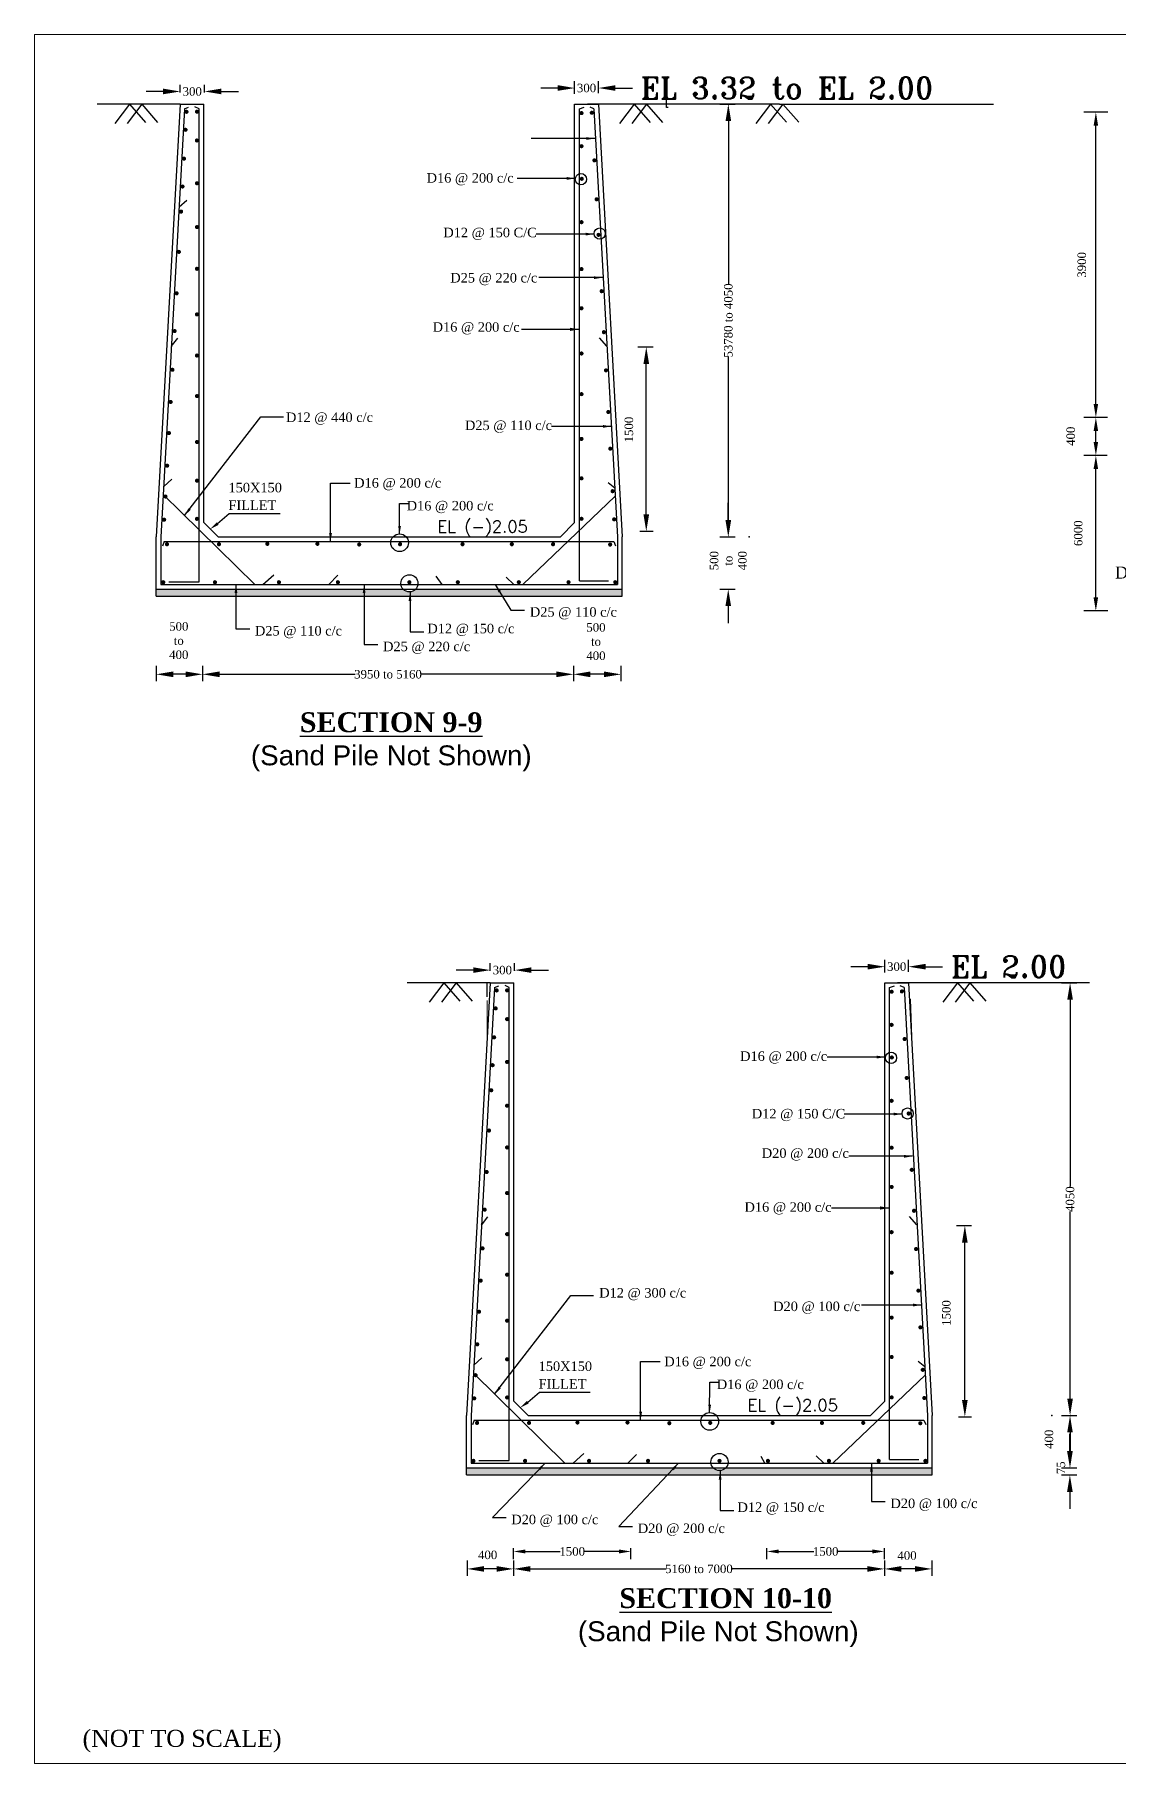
# Model space of a CAD drawing. Extents: x -545075 to 1728153, y -708141 to -305611.
# Drawn here: x 862739 to 894652, y -658734 to -607839 of the extents above; entities that cross this region are included whole.
import ezdxf

# ---------------------------------------------------------------- set-up
doc = ezdxf.new("R2010")
doc.units = 0
doc.header["$MEASUREMENT"] = 0
doc.layers.get('0').update_dxf_attribs({"linetype": 'CONTINUOUS'})
doc.layers.get('DEFPOINTS').update_dxf_attribs({"linetype": 'CONTINUOUS'})
doc.layers.add('LINE', color=7, linetype='CONTINUOUS')
doc.layers.add('TEXT', color=7, linetype='CONTINUOUS')
doc.layers.add('Other line', color=7, linetype='CONTINUOUS', lineweight=15)
doc.styles.add('Arial-200', font='arial.ttf')
doc.styles.add('BIG', font='ROMANT.SHX')
doc.styles.get("Standard").update_dxf_attribs({"font": 'times.ttf', "height": 250})
doc.dimstyles.new('3', dxfattribs={"dimtxt": 225, "dimasz": 350, "dimexe": 100, "dimexo": 25, "dimgap": 9, "dimtad": 0, "dimdec": 0, "dimzin": 0, "dimdsep": 46, "dimtxsty": 'Standard', "dimcen": 0, "dimclrt": 256, "dimadec": 0, "dimazin": 0, "dimtfac": 1, "dimtdec": 0, "dimtofl": 0, "dimtmove": 2, "dimatfit": 3, "dimfxl": 1, "dimtolj": 1, "dimtzin": 0, "dimarcsym": 0})
doc.dimstyles.new('ISO-25', dxfattribs={"dimtxt": 2.5, "dimasz": 2.5, "dimexe": 1.25, "dimexo": 0.625, "dimtad": 1, "dimtxsty": 'Standard', "dimcen": 2.5, "dimadec": 0, "dimazin": 0, "dimtfac": 1, "dimtmove": 0, "dimatfit": 3, "dimfxl": 1, "dimarcsym": 0})

# ---------------------------------------------------------------- blocks, each defined once
blk = doc.blocks.new('*D329')
at = {"layer": 'DEFPOINTS', "color": 0, "lineweight": -2}
for p in [(882627, -622626), (882586, -624166), (883164, -624166)]:
    blk.add_point(p, dxfattribs=at)
at = {"layer": 'LINE', "color": 7, "lineweight": -2}
for p, q in [((883164, -622126), (883164, -621626)), ((882914, -622626), (883364, -622626)), ((882914, -624166), (883364, -624166)), ((883164, -624666), (883164, -625166))]:
    blk.add_line(p, q, dxfattribs=at)
for points in [[(883080, -622126), (883247, -622126), (883164, -622626)], [(883080, -624666), (883247, -624666), (883164, -624166)]]:
    blk.add_solid(points, dxfattribs=at)
at = {"layer": 'LINE', "color": 7, "insert": (883164, -623326), "char_height": 250, "attachment_point": 5, "rotation": 90}
blk.add_mtext('\\A1;500 \\Pto\\P400  ', dxfattribs=at)
blk = doc.blocks.new('*D330')
at = {"layer": 'DEFPOINTS', "color": 0, "lineweight": -2}
for p in [(867685, -626407), (878605, -626407), (878605, -626672)]:
    blk.add_point(p, dxfattribs=at)
at = {"layer": 'LINE', "color": 7, "lineweight": -2}
for p, q in [((867685, -626422), (867685, -626872)), ((878605, -626422), (878605, -626872)), ((868185, -626672), (872176, -626672)), ((878105, -626672), (874114, -626672))]:
    blk.add_line(p, q, dxfattribs=at)
for points in [[(868185, -626589), (868185, -626756), (867685, -626672)], [(878105, -626589), (878105, -626756), (878605, -626672)]]:
    blk.add_solid(points, dxfattribs=at)
at = {"layer": 'LINE', "color": 7, "insert": (873145, -626672), "char_height": 250, "attachment_point": 5}
blk.add_mtext('\\A1;3950 to 5160', dxfattribs=at)
blk = doc.blocks.new('*D331')
at = {"layer": 'DEFPOINTS', "color": 0, "lineweight": -2}
for p in [(882557, -609886), (883166, -609886), (882557, -622626)]:
    blk.add_point(p, dxfattribs=at)
at = {"layer": 'LINE', "color": 7, "lineweight": -2}
for p, q in [((882916, -609886), (883366, -609886)), ((883166, -610386), (883166, -615196)), ((883166, -622126), (883166, -617316)), ((882916, -622626), (883366, -622626))]:
    blk.add_line(p, q, dxfattribs=at)
for points in [[(883083, -610386), (883249, -610386), (883166, -609886)], [(883083, -622126), (883249, -622126), (883166, -622626)]]:
    blk.add_solid(points, dxfattribs=at)
at = {"layer": 'LINE', "color": 7, "insert": (883166, -616256), "char_height": 250, "attachment_point": 5, "rotation": 90}
blk.add_mtext('\\A1;53780 to 4050', dxfattribs=at)
blk = doc.blocks.new('*D332')
at = {"layer": 'DEFPOINTS', "color": 0, "lineweight": -2}
for p in [(880004, -617036), (880750, -617036), (880556, -622462)]:
    blk.add_point(p, dxfattribs=at)
at = {"layer": 'LINE', "color": 7, "lineweight": -2}
for p, q in [((880500, -617036), (880950, -617036)), ((880750, -621962), (880750, -617536)), ((880561, -622462), (880950, -622462))]:
    blk.add_line(p, q, dxfattribs=at)
for points in [[(880666, -617536), (880833, -617536), (880750, -617036)], [(880666, -621962), (880833, -621962), (880750, -622462)]]:
    blk.add_solid(points, dxfattribs=at)
at = {"layer": 'LINE', "color": 7, "insert": (880239, -619468), "char_height": 250, "attachment_point": 5, "rotation": 90}
blk.add_mtext('\\A1;1500', dxfattribs=at)
blk = doc.blocks.new('*D333')
at = {"layer": 'DEFPOINTS', "color": 0, "lineweight": -2}
for p in [(878641, -609589), (879341, -609413), (879341, -609573)]:
    blk.add_point(p, dxfattribs=at)
at = {"layer": 'LINE', "color": 7, "lineweight": -2}
for p, q in [((878141, -609413), (877641, -609413)), ((878641, -609584), (878641, -609213)), ((879341, -609568), (879341, -609213)), ((879841, -609413), (880341, -609413))]:
    blk.add_line(p, q, dxfattribs=at)
for points in [[(878141, -609329), (878141, -609496), (878641, -609413)], [(879841, -609329), (879841, -609496), (879341, -609413)]]:
    blk.add_solid(points, dxfattribs=at)
at = {"layer": 'LINE', "color": 7, "insert": (878991, -609413), "char_height": 250, "attachment_point": 5}
blk.add_mtext('\\A1;300', dxfattribs=at)
blk = doc.blocks.new('*D334')
at = {"layer": 'DEFPOINTS', "color": 0, "lineweight": -2}
for p in [(867023, -609545), (867739, -609514), (867739, -609545)]:
    blk.add_point(p, dxfattribs=at)
at = {"layer": 'LINE', "color": 7, "lineweight": -2}
for p, q in [((866523, -609514), (866023, -609514)), ((867023, -609540), (867023, -609314)), ((867739, -609540), (867739, -609314)), ((868239, -609514), (868739, -609514))]:
    blk.add_line(p, q, dxfattribs=at)
for points in [[(866523, -609430), (866523, -609597), (867023, -609514)], [(868239, -609430), (868239, -609597), (867739, -609514)]]:
    blk.add_solid(points, dxfattribs=at)
at = {"layer": 'LINE', "color": 7, "insert": (867381, -609514), "char_height": 250, "attachment_point": 5}
blk.add_mtext('\\A1;300', dxfattribs=at)
blk = doc.blocks.new('*D335')
at = {"color": 7, "linetype": 'ByBlock', "lineweight": -2}
for p, q in [((894337, -610123), (893637, -610123)), ((893987, -618713), (893987, -610523)), ((894327, -619113), (893637, -619113))]:
    blk.add_line(p, q, dxfattribs=at)
for points in [[(893920, -610523), (894054, -610523), (893987, -610123)], [(893920, -618713), (894054, -618713), (893987, -619113)]]:
    blk.add_solid(points, dxfattribs=at)
at = {"layer": 'DEFPOINTS', "color": 0, "linetype": 'ByBlock', "lineweight": -2}
for p in [(893987, -610123), (900507, -610123), (894337, -619113)]:
    blk.add_point(p, dxfattribs=at)
at = {"color": 7, "linetype": 'ByBlock', "insert": (893574, -614618), "char_height": 250, "attachment_point": 5, "rotation": 90}
blk.add_mtext('39{\\fTimes New Roman|b0|i0|c186|p18;00}', dxfattribs=at)
blk = doc.blocks.new('*D268')
at = {"color": 7, "linetype": 'ByBlock', "lineweight": -2}
for p, q in [((894324, -620229), (893637, -620229)), ((893987, -624408), (893987, -620629)), ((894337, -624808), (893637, -624808))]:
    blk.add_line(p, q, dxfattribs=at)
for points in [[(893920, -620629), (894054, -620629), (893987, -620229)], [(893920, -624408), (894054, -624408), (893987, -624808)]]:
    blk.add_solid(points, dxfattribs=at)
at = {"layer": 'DEFPOINTS', "color": 0, "linetype": 'ByBlock', "lineweight": -2}
for p in [(893987, -620229), (894334, -620229), (894591, -624808)]:
    blk.add_point(p, dxfattribs=at)
at = {"color": 7, "linetype": 'ByBlock', "insert": (893468, -622519), "char_height": 250, "attachment_point": 5, "rotation": 90}
blk.add_mtext('6000', dxfattribs=at)
blk = doc.blocks.new('*D270')
at = {"color": 7, "linetype": 'ByBlock', "lineweight": -2}
for p, q in [((894298, -619113), (893637, -619113)), ((893987, -619829), (893987, -619513)), ((894324, -620229), (893637, -620229))]:
    blk.add_line(p, q, dxfattribs=at)
for points in [[(893920, -619513), (894054, -619513), (893987, -619113)], [(893920, -619829), (894054, -619829), (893987, -620229)]]:
    blk.add_solid(points, dxfattribs=at)
at = {"layer": 'DEFPOINTS', "color": 0, "linetype": 'ByBlock', "lineweight": -2}
for p in [(893987, -619113), (894308, -619113), (894334, -620229)]:
    blk.add_point(p, dxfattribs=at)
at = {"color": 7, "linetype": 'ByBlock', "insert": (893248, -619664), "char_height": 250, "attachment_point": 5, "rotation": 90}
blk.add_mtext('400', dxfattribs=at)
blk = doc.blocks.new('*D286')
at = {"layer": 'DEFPOINTS', "color": 0, "lineweight": -2}
for p in [(866321, -626174), (867685, -626174), (866321, -626672)]:
    blk.add_point(p, dxfattribs=at)
at = {"layer": 'LINE', "color": 7, "lineweight": -2}
for p, q in [((866321, -626422), (866321, -626872)), ((867685, -626422), (867685, -626872)), ((867185, -626672), (866821, -626672))]:
    blk.add_line(p, q, dxfattribs=at)
for points in [[(866821, -626589), (866821, -626756), (866321, -626672)], [(867185, -626589), (867185, -626756), (867685, -626672)]]:
    blk.add_solid(points, dxfattribs=at)
at = {"layer": 'LINE', "color": 7, "insert": (866985, -625681), "char_height": 250, "attachment_point": 5}
blk.add_mtext('\\A1;500\\Pto\\P400', dxfattribs=at)
blk = doc.blocks.new('*D287')
at = {"layer": 'DEFPOINTS', "color": 0, "lineweight": -2}
for p in [(878605, -626174), (880005, -626244), (878605, -626672)]:
    blk.add_point(p, dxfattribs=at)
at = {"layer": 'LINE', "color": 7, "lineweight": -2}
for p, q in [((878605, -626422), (878605, -626872)), ((880005, -626422), (880005, -626872)), ((879505, -626672), (879105, -626672))]:
    blk.add_line(p, q, dxfattribs=at)
for points in [[(879105, -626589), (879105, -626756), (878605, -626672)], [(879505, -626589), (879505, -626756), (880005, -626672)]]:
    blk.add_solid(points, dxfattribs=at)
at = {"layer": 'LINE', "color": 7, "insert": (879268, -625709), "char_height": 250, "attachment_point": 5}
blk.add_mtext('\\A1;500\\Pto\\P400', dxfattribs=at)
blk = doc.blocks.new('*D290')
at = {"layer": 'DEFPOINTS', "color": 0, "lineweight": -2}
for p in [(892959, -650032), (892959, -650242), (893223, -650032)]:
    blk.add_point(p, dxfattribs=at)
at = {"layer": 'LINE', "color": 7, "lineweight": -2}
for p, q in [((893223, -649532), (893223, -649032)), ((892973, -650032), (893423, -650032)), ((892973, -650242), (893423, -650242)), ((893223, -650742), (893223, -651242))]:
    blk.add_line(p, q, dxfattribs=at)
for points in [[(893139, -649532), (893306, -649532), (893223, -650032)], [(893139, -650742), (893306, -650742), (893223, -650242)]]:
    blk.add_solid(points, dxfattribs=at)
at = {"layer": 'LINE', "color": 7, "insert": (892959, -650032), "char_height": 250, "attachment_point": 5, "rotation": 90}
blk.add_mtext('\\A1;75', dxfattribs=at)
blk = doc.blocks.new('*D291')
at = {"layer": 'DEFPOINTS', "color": 0, "lineweight": -2}
for p in [(892689, -648492), (892648, -650032), (893226, -650032)]:
    blk.add_point(p, dxfattribs=at)
at = {"layer": 'LINE', "color": 7, "lineweight": -2}
for p, q in [((892976, -648492), (893426, -648492)), ((893226, -648992), (893226, -649532)), ((892976, -650032), (893426, -650032))]:
    blk.add_line(p, q, dxfattribs=at)
for points in [[(893143, -648992), (893309, -648992), (893226, -648492)], [(893143, -649532), (893309, -649532), (893226, -650032)]]:
    blk.add_solid(points, dxfattribs=at)
at = {"layer": 'LINE', "color": 7, "insert": (892608, -649192), "char_height": 250, "attachment_point": 5, "rotation": 90}
blk.add_mtext('\\A1;400  ', dxfattribs=at)
blk = doc.blocks.new('*D292')
at = {"layer": 'DEFPOINTS', "color": 0, "lineweight": -2}
for p in [(876840, -652743), (887760, -652743), (887760, -653008)]:
    blk.add_point(p, dxfattribs=at)
at = {"layer": 'LINE', "color": 7, "lineweight": -2}
for p, q in [((876840, -652758), (876840, -653208)), ((887760, -652758), (887760, -653208)), ((877340, -653008), (881332, -653008)), ((887260, -653008), (883267, -653008))]:
    blk.add_line(p, q, dxfattribs=at)
for points in [[(877340, -652925), (877340, -653092), (876840, -653008)], [(887260, -652925), (887260, -653092), (887760, -653008)]]:
    blk.add_solid(points, dxfattribs=at)
at = {"layer": 'LINE', "color": 7, "insert": (882300, -653008), "char_height": 250, "attachment_point": 5}
blk.add_mtext('\\A1;5160 to 7000', dxfattribs=at)
blk = doc.blocks.new('*D293')
at = {"layer": 'DEFPOINTS', "color": 0, "lineweight": -2}
for p in [(892619, -635752), (893228, -635752), (892619, -648492)]:
    blk.add_point(p, dxfattribs=at)
at = {"layer": 'LINE', "color": 7, "lineweight": -2}
for p, q in [((892978, -635752), (893428, -635752)), ((893228, -636252), (893228, -641754)), ((893228, -647992), (893228, -642491)), ((892978, -648492), (893428, -648492))]:
    blk.add_line(p, q, dxfattribs=at)
for points in [[(893145, -636252), (893311, -636252), (893228, -635752)], [(893145, -647992), (893311, -647992), (893228, -648492)]]:
    blk.add_solid(points, dxfattribs=at)
at = {"layer": 'LINE', "color": 7, "insert": (893228, -642122), "char_height": 250, "attachment_point": 5, "rotation": 90}
blk.add_mtext('\\A1;4050', dxfattribs=at)
blk = doc.blocks.new('*D294')
at = {"layer": 'DEFPOINTS', "color": 0, "lineweight": -2}
for p in [(889384, -642902), (890130, -642902), (889936, -648532)]:
    blk.add_point(p, dxfattribs=at)
at = {"layer": 'LINE', "color": 7, "lineweight": -2}
for p, q in [((889880, -642902), (890330, -642902)), ((890130, -648032), (890130, -643402)), ((889941, -648532), (890330, -648532))]:
    blk.add_line(p, q, dxfattribs=at)
for points in [[(890046, -643402), (890213, -643402), (890130, -642902)], [(890046, -648032), (890213, -648032), (890130, -648532)]]:
    blk.add_solid(points, dxfattribs=at)
at = {"layer": 'LINE', "color": 7, "insert": (889585, -645474), "char_height": 250, "attachment_point": 5, "rotation": 90}
blk.add_mtext('\\A1;1500', dxfattribs=at)
blk = doc.blocks.new('*D295')
at = {"layer": 'DEFPOINTS', "color": 0, "lineweight": -2}
for p in [(887772, -635456), (888472, -635279), (888472, -635439)]:
    blk.add_point(p, dxfattribs=at)
at = {"layer": 'LINE', "color": 7, "lineweight": -2}
for p, q in [((887772, -635451), (887772, -635079)), ((888472, -635434), (888472, -635079)), ((887272, -635279), (886772, -635279)), ((888972, -635279), (889472, -635279))]:
    blk.add_line(p, q, dxfattribs=at)
for points in [[(887272, -635196), (887272, -635362), (887772, -635279)], [(888972, -635196), (888972, -635362), (888472, -635279)]]:
    blk.add_solid(points, dxfattribs=at)
at = {"layer": 'LINE', "color": 7, "insert": (888122, -635279), "char_height": 250, "attachment_point": 5}
blk.add_mtext('\\A1;300', dxfattribs=at)
blk = doc.blocks.new('*D296')
at = {"layer": 'DEFPOINTS', "color": 0, "lineweight": -2}
for p in [(876154, -635411), (876870, -635380), (876870, -635411)]:
    blk.add_point(p, dxfattribs=at)
at = {"layer": 'LINE', "color": 7, "lineweight": -2}
for p, q in [((875654, -635380), (875154, -635380)), ((876154, -635406), (876154, -635180)), ((876870, -635406), (876870, -635180)), ((877370, -635380), (877870, -635380))]:
    blk.add_line(p, q, dxfattribs=at)
for points in [[(875654, -635297), (875654, -635463), (876154, -635380)], [(877370, -635297), (877370, -635463), (876870, -635380)]]:
    blk.add_solid(points, dxfattribs=at)
at = {"layer": 'LINE', "color": 7, "insert": (876512, -635380), "char_height": 250, "attachment_point": 5}
blk.add_mtext('\\A1;300', dxfattribs=at)
blk = doc.blocks.new('*D297')
at = {"layer": 'DEFPOINTS', "color": 0, "lineweight": -2}
for p in [(875476, -652510), (876840, -652510), (875476, -653008)]:
    blk.add_point(p, dxfattribs=at)
at = {"layer": 'LINE', "color": 7, "lineweight": -2}
for p, q in [((875476, -652758), (875476, -653208)), ((876840, -652758), (876840, -653208)), ((876340, -653008), (875976, -653008))]:
    blk.add_line(p, q, dxfattribs=at)
for points in [[(875976, -652925), (875976, -653092), (875476, -653008)], [(876340, -652925), (876340, -653092), (876840, -653008)]]:
    blk.add_solid(points, dxfattribs=at)
at = {"layer": 'LINE', "color": 7, "insert": (876079, -652597), "char_height": 250, "attachment_point": 5}
blk.add_mtext('\\A1;400', dxfattribs=at)
blk = doc.blocks.new('*D298')
at = {"layer": 'DEFPOINTS', "color": 0, "lineweight": -2}
for p in [(887760, -652510), (889160, -652580), (887760, -653008)]:
    blk.add_point(p, dxfattribs=at)
at = {"layer": 'LINE', "color": 7, "lineweight": -2}
for p, q in [((887760, -652758), (887760, -653208)), ((889160, -652758), (889160, -653208)), ((888660, -653008), (888260, -653008))]:
    blk.add_line(p, q, dxfattribs=at)
for points in [[(888260, -652925), (888260, -653092), (887760, -653008)], [(888660, -652925), (888660, -653092), (889160, -653008)]]:
    blk.add_solid(points, dxfattribs=at)
at = {"layer": 'LINE', "color": 7, "insert": (888427, -652614), "char_height": 250, "attachment_point": 5}
blk.add_mtext('\\A1;400', dxfattribs=at)
blk = doc.blocks.new('*D567')
at = {"layer": 'DEFPOINTS', "color": 0, "linetype": 'ByBlock', "lineweight": -2}
for p in [(876840, -652743), (880298, -652494), (880298, -652743)]:
    blk.add_point(p, dxfattribs=at)
at = {"layer": 'LINE', "color": 0, "linetype": 'ByBlock', "lineweight": -2}
for p, q in [((876840, -652718), (876840, -652394)), ((880298, -652718), (880298, -652394)), ((877190, -652494), (878219, -652494)), ((879948, -652494), (878919, -652494))]:
    blk.add_line(p, q, dxfattribs=at)
for points in [[(877190, -652436), (877190, -652552), (876840, -652494)], [(879948, -652436), (879948, -652552), (880298, -652494)]]:
    blk.add_solid(points, dxfattribs=at)
at = {"layer": 'LINE', "linetype": 'ByBlock', "lineweight": -2, "insert": (878569, -652494), "char_height": 250, "attachment_point": 5}
blk.add_mtext('\\A1;1500', dxfattribs=at)
blk = doc.blocks.new('*D568')
at = {"layer": 'DEFPOINTS', "color": 0, "linetype": 'ByBlock', "lineweight": -2}
for p in [(884302, -652743), (887760, -652494), (887760, -652743)]:
    blk.add_point(p, dxfattribs=at)
at = {"layer": 'LINE', "color": 0, "linetype": 'ByBlock', "lineweight": -2}
for p, q in [((884302, -652718), (884302, -652394)), ((887760, -652718), (887760, -652394)), ((884652, -652494), (885681, -652494)), ((887410, -652494), (886381, -652494))]:
    blk.add_line(p, q, dxfattribs=at)
for points in [[(884652, -652436), (884652, -652552), (884302, -652494)], [(887410, -652436), (887410, -652552), (887760, -652494)]]:
    blk.add_solid(points, dxfattribs=at)
at = {"layer": 'LINE', "linetype": 'ByBlock', "lineweight": -2, "insert": (886031, -652494), "char_height": 250, "attachment_point": 5}
blk.add_mtext('\\A1;1500', dxfattribs=at)

msp = doc.modelspace()

# ---------------------------------------------------------------- hatches: boundary and pattern name
at = {"layer": 'LINE'}
h = msp.add_hatch(dxfattribs=at)
h.set_pattern_fill('AR-CONC', color=0, scale=56, style=0)
h.set_pattern_definition([(50, (44453.1, 538116.97), (401.6657, -35.141196), [42, -462]), (355, (44453.1, 538116.97), (-77.70075, 421.2276), [33.6, -369.6]), (100.4514, (44486.57, 538114.04), (323.96525, 386.08614), [35.69451, -392.63958]), (46.1842, (44453.1, 538228.97), (597.65499, -92.69065), [63, -693]), (96.6356, (44502.9, 538221.25), (523.41112, 545.506), [53.54176, -588.95928]), (351.1842, (44453.1, 538229), (523.4107, 545.50642), [50.4, -554.4]), (21, (44509.1, 538200.97), (334.26795, -225.46658), [42, -462]), (326, (44509.1, 538200.97), (136.25659, 406.08403), [33.6, -369.6]), (71.4514, (44536.96, 538182.2), (470.52467, 180.61708), [35.69451, -392.63958]), (37.5, (44453.1, 538116.97), (6.809519, 186.420558), [0, -365.12, 0, -375.2, 0, -371]), (7.5, (44453.1, 538116.97), (147.31894, 220.87056), [0, -213.92, 0, -356.72, 0, -141.4]), (327.5, (44328.22, 538116.97), (298.940564, -12.630728), [0, -140, 0, -436.8, 0, -579.6]), (317.5, (44272.22, 538116.97), (326.584255, 56.05879), [0, -182, 0, -290.08, 0, -411.6])])
h.paths.add_polyline_path([(880041.086, -624166.295), (873960.911, -624166.295, -0.43765025), (873590.695, -624166.295), (866321.086, -624166.295), (866321.086, -624376.295), (880041.086, -624376.295)])
h = msp.add_hatch(dxfattribs=at)
h.set_pattern_fill('AR-CONC', color=0, scale=56, style=0)
h.set_pattern_definition([(50, (53584.18, 512250.85), (401.6657, -35.141196), [42, -462]), (355, (53584.2, 512250.85), (-77.70075, 421.2276), [33.6, -369.6]), (100.4514, (53617.65, 512247.92), (323.96525, 386.08614), [35.69451, -392.63958]), (46.1842, (53584.2, 512362.85), (597.65499, -92.69065), [63, -693]), (96.6356, (53634, 512355.1), (523.41112, 545.506), [53.54176, -588.95928]), (351.1842, (53584.2, 512362.85), (523.4107, 545.50642), [50.4, -554.4]), (21, (53640.18, 512334.85), (334.26795, -225.46658), [42, -462]), (326, (53640.2, 512334.85), (136.25659, 406.08403), [33.6, -369.6]), (71.4514, (53668.04, 512316.06), (470.52467, 180.61708), [35.69451, -392.63958]), (37.5, (53584.18, 512250.85), (6.809519, 186.420558), [0, -365.12, 0, -375.2, 0, -371]), (7.5, (53584.18, 512250.85), (147.31894, 220.87056), [0, -213.92, 0, -356.72, 0, -141.4]), (327.5, (53459.3, 512250.85), (298.940564, -12.630728), [0, -140, 0, -436.8, 0, -579.6]), (317.5, (53403.3, 512250.85), (326.584255, 56.05879), [0, -182, 0, -290.08, 0, -411.6])])
h.paths.add_polyline_path([(889172.165, -650032.413), (883091.99, -650032.413, -0.43765025), (882721.774, -650032.413), (875452.165, -650032.413), (875452.165, -650242.413), (889172.165, -650242.413)])

# ---------------------------------------------------------------- linework, layer by layer
at = {"color": 7, "linetype": 'ByBlock', "lineweight": 20}
msp.add_lwpolyline([(862738.638, -658733.909), (862738.638, -607839.262), (934710.866, -607839.262), (934710.866, -658733.909), (862738.638, -658733.909)], close=True, dxfattribs=at)
at = {"layer": 'LINE'}
for p, q in [((881335.185, -609638.113), (881335.185, -609983.807)), ((866930.729, -609888.146), (864614.404, -609888.146)), ((881342.926, -609978.753), (881395.15, -609978.753)), ((884673.577, -609884.664), (890970.959, -609884.664)), ((876061.809, -635754.265), (873745.483, -635754.265)), ((876061.809, -636168.339), (876061.809, -635754.265))]:
    msp.add_line(p, q, dxfattribs=at)
at = {"layer": 'LINE', "color": 0}
for p, q in [((867021.086, -609886.295), (864579.832, -609888.173)), ((867021.086, -609886.295), (866321.086, -622626.295)), ((867153.604, -610026.295), (866460.875, -622633.975)), ((867021.086, -609886.295), (867721.086, -609886.295)), ((867153.604, -610026.295), (867275.811, -609973.98)), ((867581.086, -610026.295), (867461.402, -609968.68)), ((867581.086, -623951.665), (867581.086, -610026.295)), ((867721.086, -622206.295), (867721.086, -609886.295)), ((878641.086, -622206.295), (878641.086, -609886.295)), ((878641.086, -609886.295), (879341.086, -609886.295)), ((878781.086, -610026.295), (878924.693, -609973.276)), ((878781.086, -623921.183), (878781.086, -610026.295)), ((884673.577, -609884.664), (879015.99, -609884.664)), ((879208.567, -610026.295), (879093.144, -609976.134)), ((879208.567, -610026.295), (879901.296, -622633.975)), ((879341.086, -609886.295), (880041.086, -622626.295)), ((881342.926, -609886.38), (879358.313, -609886.38)), ((866762.812, -617025.605), (866952.975, -616775.451)), ((878505.066, -616517.236), (877549.49, -616517.236)), ((879585.41, -617016.792), (879370.42, -616767.49)), ((866529.822, -621379.138), (869224.009, -624026.295)), ((866542.536, -621147.733), (866775.682, -620929.782)), ((879822.134, -621193.223), (879627.517, -621039.136)), ((879835.175, -621430.568), (877111.462, -624026.295)), ((867721.086, -622206.295), (868141.086, -622626.295)), ((868129.056, -622234.61), (868471.603, -621940.046)), ((868471.603, -621940.046), (869970.921, -621940.046)), ((878641.086, -622206.295), (878221.086, -622626.295)), ((866321.086, -624376.295), (866321.086, -622626.295)), ((866460.875, -622633.975), (866460.875, -624026.295)), ((866554.915, -622766.295), (866504.308, -622897.946)), ((866554.915, -622766.295), (879795.803, -622766.295)), ((868141.086, -622626.295), (878221.086, -622626.295)), ((879795.803, -622766.295), (879845.473, -622892.386)), ((879901.296, -622633.975), (879901.296, -624026.295)), ((880041.086, -624376.295), (880041.086, -622626.295)), ((866687.463, -623951.665), (867581.086, -623951.665)), ((869463.216, -624026.295), (869779.284, -623745.611)), ((876849.616, -624026.295), (876625.704, -623815.996)), ((878782.914, -623921.183), (879640.602, -623921.183)), ((866321.086, -624166.295), (880041.086, -624166.295)), ((866321.086, -624376.295), (880041.086, -624376.295)), ((866460.875, -624026.295), (879901.296, -624026.295)), ((876152.165, -635752.413), (873710.911, -635754.291)), ((876152.165, -635752.413), (873710.911, -635754.291)), ((876152.165, -635752.413), (875452.165, -648492.413)), ((876284.684, -635892.413), (875591.954, -648500.094)), ((876152.165, -635752.413), (876852.165, -635752.413)), ((876284.684, -635892.413), (876406.89, -635840.099)), ((876712.165, -635892.413), (876592.481, -635834.799)), ((876712.165, -649817.783), (876712.165, -635892.413)), ((876852.165, -648072.413), (876852.165, -635752.413)), ((887772.165, -648072.413), (887772.165, -635752.413)), ((887772.165, -635752.413), (888472.165, -635752.413)), ((887912.165, -635892.413), (888055.772, -635839.395)), ((887912.165, -649787.302), (887912.165, -635892.413)), ((893804.657, -635750.782), (888147.069, -635750.782)), ((888339.646, -635892.413), (888224.223, -635842.253)), ((888339.646, -635892.413), (889032.376, -648500.094)), ((888472.165, -635752.413), (889172.165, -648492.413)), ((890474.005, -635752.498), (888489.392, -635752.498)), ((875893.891, -642891.723), (876084.054, -642641.57)), ((887636.145, -642383.354), (886680.569, -642383.354)), ((888716.49, -642882.91), (888501.499, -642633.609)), ((875673.616, -647013.852), (875906.761, -646795.9)), ((875660.901, -647245.256), (878355.088, -649892.413)), ((888966.254, -647296.687), (886242.541, -649892.413)), ((888953.214, -647059.342), (888758.596, -646905.255)), ((877260.135, -648100.729), (877602.682, -647806.165)), ((877602.682, -647806.165), (879102, -647806.165)), ((876852.165, -648072.413), (877272.165, -648492.413)), ((887772.165, -648072.413), (887352.165, -648492.413)), ((875452.165, -650242.413), (875452.165, -648492.413)), ((875591.954, -648500.094), (875591.954, -649892.413)), ((875685.995, -648632.413), (875635.387, -648764.065)), ((875685.995, -648632.413), (888926.882, -648632.413)), ((877272.165, -648492.413), (887352.165, -648492.413)), ((888926.882, -648632.413), (888976.553, -648758.505)), ((889032.376, -648500.094), (889032.376, -649892.413)), ((889172.165, -650242.413), (889172.165, -648492.413)), ((875591.954, -649892.413), (889032.376, -649892.413)), ((875818.543, -649817.783), (876712.165, -649817.783)), ((878594.296, -649892.413), (878910.363, -649611.73)), ((885980.696, -649892.413), (885756.783, -649682.114)), ((887913.993, -649787.302), (888771.681, -649787.302)), ((875452.165, -650032.413), (889172.165, -650032.413)), ((875452.165, -650242.413), (889172.165, -650242.413))]:
    msp.add_line(p, q, dxfattribs=at)
at = {"layer": 'LINE', "color": 0, "linetype": 'ByBlock', "lineweight": -2}
for p, q in [((865533.842, -609888.146), (865099.842, -610457.891)), ((865895.842, -609888.146), (865461.842, -610457.891)), ((865533.842, -609888.146), (866000.842, -610425.891)), ((865895.842, -609888.146), (866362.842, -610425.891)), ((880396.842, -609886.38), (879962.842, -610456.125)), ((880758.842, -609886.38), (880324.842, -610456.125)), ((880396.842, -609886.38), (880863.842, -610424.125)), ((880758.842, -609886.38), (881225.842, -610424.125)), ((884410, -609884.664), (883976, -610454.409)), ((884772, -609884.664), (884338, -610454.409)), ((884410, -609884.664), (884877, -610422.409)), ((884772, -609884.664), (885239, -610422.409)), ((866995.301, -612907.41), (867222.842, -612712)), ((871398.842, -624026.295), (871668.842, -623757)), ((874739.842, -624026.295), (874562.842, -623785)), ((874790.538, -635753.352), (874356.538, -636323.098)), ((875152.538, -635753.352), (874718.538, -636323.098)), ((874790.538, -635753.352), (875257.538, -636291.098)), ((875152.538, -635753.352), (875619.538, -636291.098)), ((889913.842, -635752.498), (889479.842, -636322.243)), ((890275.842, -635752.498), (889841.842, -636322.243)), ((889913.842, -635752.498), (890380.842, -636290.243)), ((890275.842, -635752.498), (890742.842, -636290.243)), ((880204.842, -649892.413), (880462.842, -649635)), ((884235.842, -649892.413), (884127.842, -649699))]:
    msp.add_line(p, q, dxfattribs=at)
at = {"layer": 'LINE', "color": 0, "const_width": 60.48}
for points in [[(867182.984, -610112.983, 1), (867243.464, -610112.983, 1)], [(867489.703, -610109.609, 1), (867550.183, -610109.609, 1)], [(878811.924, -610150.688, 1), (878872.404, -610150.688, 1)], [(879114.716, -610141.366, 1), (879175.196, -610141.366, 1)], [(867153.894, -610642.42, 1), (867214.374, -610642.42, 1)], [(867489.703, -610957.424, 1), (867550.183, -610957.424, 1)], [(878811.924, -611125.384, 1), (878872.404, -611125.384, 1)], [(867108.666, -611493.13, 1), (867169.146, -611493.13, 1)], [(879193.616, -611542.591, 1), (879254.096, -611542.591, 1)], [(867063.64, -612312.599, 1), (867124.12, -612312.599, 1)], [(867489.703, -612215.601, 1), (867550.183, -612215.601, 1)], [(878819.182, -612085.642, 1), (878879.662, -612085.642, 1)], [(879256.521, -612687.458, 1), (879317.001, -612687.458, 1)], [(867023.124, -613049.984, 1), (867083.604, -613049.984, 1)], [(867489.703, -613506.91, 1), (867550.183, -613506.91, 1)], [(878811.924, -613361.621, 1), (878872.404, -613361.621, 1)], [(879314.11, -613735.569, 1), (879374.59, -613735.569, 1)], [(866957.953, -614236.095, 1), (867018.433, -614236.095, 1)], [(867489.703, -614735.058, 1), (867550.183, -614735.058, 1)], [(878811.924, -614742.44, 1), (878872.404, -614742.44, 1)], [(866890.879, -615456.843, 1), (866951.359, -615456.843, 1)], [(879405.181, -615393.063, 1), (879465.661, -615393.063, 1)], [(867489.703, -616078.254, 1), (867550.183, -616078.254, 1)], [(878811.924, -615896.631, 1), (878872.404, -615896.631, 1)], [(866829.901, -616566.646, 1), (866890.381, -616566.646, 1)], [(879471.481, -616599.724, 1), (879531.961, -616599.724, 1)], [(867489.703, -617287.138, 1), (867550.183, -617287.138, 1)], [(878811.924, -617228.297, 1), (878872.404, -617228.297, 1)], [(866767.259, -617706.733, 1), (866827.739, -617706.733, 1)], [(879533.344, -617725.625, 1), (879593.824, -617725.625, 1)], [(878811.924, -618423.46, 1), (878872.404, -618423.46, 1)], [(866715.185, -618654.481, 1), (866775.665, -618654.481, 1)], [(867489.703, -618481.679, 1), (867550.183, -618481.679, 1)], [(879600.616, -618949.98, 1), (879661.096, -618949.98, 1)], [(866664.789, -619571.693, 1), (866725.269, -619571.693, 1)], [(867489.703, -619834.179, 1), (867550.183, -619834.179, 1)], [(878811.924, -619743.306, 1), (878872.404, -619743.306, 1)], [(879659.991, -620030.616, 1), (879720.471, -620030.616, 1)], [(866612.104, -620530.555, 1), (866672.584, -620530.555, 1)], [(867489.703, -620970.912, 1), (867550.183, -620970.912, 1)], [(878811.924, -620903.659, 1), (878872.404, -620903.659, 1)], [(866562.213, -621438.573, 1), (866622.693, -621438.573, 1)], [(879728.694, -621281.008, 1), (879789.174, -621281.008, 1)], [(866523.549, -622120.386, 1), (866584.029, -622120.386, 1)], [(867489.703, -622095.198, 1), (867550.183, -622095.198, 1)], [(878811.924, -622093.701, 1), (878872.404, -622093.701, 1)], [(879774.243, -622109.996, 1), (879834.723, -622109.996, 1)], [(866606.905, -622842.873, 1), (866667.385, -622842.873, 1)], [(868136.777, -622842.873, 1), (868197.257, -622842.873, 1)], [(869562.244, -622831.352, 1), (869622.724, -622831.352, 1)], [(871036.167, -622831.358, 1), (871096.647, -622831.358, 1)], [(872267.166, -622851.504, 1), (872327.646, -622851.504, 1)], [(873470.851, -622842.873, 1), (873531.331, -622842.873, 1)], [(875308.816, -622842.873, 1), (875369.296, -622842.873, 1)], [(876761.067, -622842.873, 1), (876821.547, -622842.873, 1)], [(877975.93, -622842.873, 1), (878036.41, -622842.873, 1)], [(879655.939, -622853.943, 1), (879716.419, -622853.943, 1)], [(866497.728, -623960.836, 1), (866558.208, -623960.836, 1)], [(868020.008, -623960.836, 1), (868080.488, -623960.836, 1)], [(869903.55, -623960.836, 1), (869964.03, -623960.836, 1)], [(871639.776, -623960.836, 1), (871700.256, -623960.836, 1)], [(873743.812, -623960.836, 1), (873804.292, -623960.836, 1)], [(875170.865, -623960.836, 1), (875231.345, -623960.836, 1)], [(876967.35, -623960.836, 1), (877027.83, -623960.836, 1)], [(878430.647, -623960.836, 1), (878491.127, -623960.836, 1)], [(879806.342, -623960.836, 1), (879866.822, -623960.836, 1)], [(876314.063, -635979.101, 1), (876374.543, -635979.101, 1)], [(876620.782, -635975.727, 1), (876681.262, -635975.727, 1)], [(887943.003, -636016.807, 1), (888003.483, -636016.807, 1)], [(888245.796, -636007.485, 1), (888306.276, -636007.485, 1)], [(876284.973, -636508.539, 1), (876345.453, -636508.539, 1)], [(876620.782, -636823.543, 1), (876681.262, -636823.543, 1)], [(887943.003, -636991.503, 1), (888003.483, -636991.503, 1)], [(876239.745, -637359.249, 1), (876300.225, -637359.249, 1)], [(888324.696, -637408.71, 1), (888385.176, -637408.71, 1)], [(876194.719, -638178.717, 1), (876255.199, -638178.717, 1)], [(876620.782, -638081.72, 1), (876681.262, -638081.72, 1)], [(887950.261, -637951.76, 1), (888010.741, -637951.76, 1)], [(888387.601, -638553.577, 1), (888448.081, -638553.577, 1)], [(876154.204, -638916.103, 1), (876214.684, -638916.103, 1)], [(887943.003, -639227.74, 1), (888003.483, -639227.74, 1)], [(876620.782, -639373.028, 1), (876681.262, -639373.028, 1)], [(888445.189, -639601.688, 1), (888505.669, -639601.688, 1)], [(876089.033, -640102.214, 1), (876149.513, -640102.214, 1)], [(876620.782, -640601.177, 1), (876681.262, -640601.177, 1)], [(887943.003, -640608.559, 1), (888003.483, -640608.559, 1)], [(876021.959, -641322.962, 1), (876082.439, -641322.962, 1)], [(888536.26, -641259.182, 1), (888596.74, -641259.182, 1)], [(887943.003, -641762.749, 1), (888003.483, -641762.749, 1)], [(876620.782, -641944.373, 1), (876681.262, -641944.373, 1)], [(875960.98, -642432.764, 1), (876021.46, -642432.764, 1)], [(888602.56, -642465.842, 1), (888663.04, -642465.842, 1)], [(876620.782, -643153.257, 1), (876681.262, -643153.257, 1)], [(887943.003, -643094.415, 1), (888003.483, -643094.415, 1)], [(875898.338, -643572.852, 1), (875958.818, -643572.852, 1)], [(888664.423, -643591.743, 1), (888724.903, -643591.743, 1)], [(876620.782, -644347.797, 1), (876681.262, -644347.797, 1)], [(887943.003, -644289.579, 1), (888003.483, -644289.579, 1)], [(875846.264, -644520.6, 1), (875906.744, -644520.6, 1)], [(888731.695, -644816.099, 1), (888792.175, -644816.099, 1)], [(875795.868, -645437.812, 1), (875856.348, -645437.812, 1)], [(876620.782, -645700.297, 1), (876681.262, -645700.297, 1)], [(887943.003, -645609.425, 1), (888003.483, -645609.425, 1)], [(888791.071, -645896.735, 1), (888851.551, -645896.735, 1)], [(875743.183, -646396.674, 1), (875803.663, -646396.674, 1)], [(876620.782, -646837.031, 1), (876681.262, -646837.031, 1)], [(887943.003, -646769.778, 1), (888003.483, -646769.778, 1)], [(875693.292, -647304.691, 1), (875753.772, -647304.691, 1)], [(888859.774, -647147.127, 1), (888920.254, -647147.127, 1)], [(875654.629, -647986.505, 1), (875715.109, -647986.505, 1)], [(876620.782, -647961.316, 1), (876681.262, -647961.316, 1)], [(887943.003, -647959.82, 1), (888003.483, -647959.82, 1)], [(888905.322, -647976.115, 1), (888965.802, -647976.115, 1)], [(875737.984, -648708.991, 1), (875798.464, -648708.991, 1)], [(877267.856, -648708.991, 1), (877328.336, -648708.991, 1)], [(878693.324, -648697.47, 1), (878753.804, -648697.47, 1)], [(880167.246, -648697.477, 1), (880227.726, -648697.477, 1)], [(881398.245, -648717.623, 1), (881458.725, -648717.623, 1)], [(882601.931, -648708.991, 1), (882662.411, -648708.991, 1)], [(884439.896, -648708.991, 1), (884500.376, -648708.991, 1)], [(885892.146, -648708.991, 1), (885952.626, -648708.991, 1)], [(887107.009, -648708.991, 1), (887167.489, -648708.991, 1)], [(888787.018, -648720.062, 1), (888847.498, -648720.062, 1)], [(875628.807, -649826.954, 1), (875689.287, -649826.954, 1)], [(877151.087, -649826.954, 1), (877211.567, -649826.954, 1)], [(879034.629, -649826.954, 1), (879095.109, -649826.954, 1)], [(880770.856, -649826.954, 1), (880831.336, -649826.954, 1)], [(882874.892, -649826.954, 1), (882935.372, -649826.954, 1)], [(884301.944, -649826.954, 1), (884362.424, -649826.954, 1)], [(886098.429, -649826.954, 1), (886158.909, -649826.954, 1)], [(887561.726, -649826.954, 1), (887622.206, -649826.954, 1)], [(888937.421, -649826.954, 1), (888997.901, -649826.954, 1)]]:
    msp.add_lwpolyline(points, format="xyb", close=True, dxfattribs=at)
at = {"layer": 'LINE', "color": 0}
for centre, radius in [((878824.434, -612096.843), 166.606), ((879379.64, -613696.976), 164.407), ((873487.971, -622798.303), 260.641), ((873775.803, -623995.322), 251.986), ((887955.513, -637962.962), 166.606), ((888444.119, -639601.129), 164.407), ((882619.05, -648664.421), 260.641), ((882906.882, -649861.44), 251.986)]:
    msp.add_circle(centre, radius, dxfattribs=at)
for p in [(883776.523, -622626.295), (892688.602, -648492.413)]:
    msp.add_point(p, dxfattribs=at)
for points in [[(878505.066, -616470.569), (878505.066, -616563.902), (878785.066, -616517.236)], [(868156.646, -622272.247), (868101.465, -622196.973), (867903.234, -622400.153)], [(887636.145, -642336.688), (887636.145, -642430.021), (887916.145, -642383.354)], [(877287.726, -648138.366), (877232.545, -648063.092), (877034.313, -648266.272)]]:
    msp.add_solid(points, dxfattribs=at)
at = {"layer": 'Other line', "color": 0}
for p, q in [((876061.809, -636272.83), (876061.809, -637422.552)), ((888527.373, -636238.226), (888591.042, -637915.981))]:
    msp.add_line(p, q, dxfattribs=at)

# ---------------------------------------------------------------- texts
at = {"linetype": 'ByBlock'}
msp.add_text('D12@125c/c', height=351.25, dxfattribs=at).set_placement((894551.228, -623851.726))
at = {"color": 0, "linetype": 'Continuous', "lineweight": -2}
msp.add_text('(NOT TO SCALE)', height=502.22012, dxfattribs=at).set_placement((864152.492, -658247.424))
at = {"layer": 'LINE', "color": 0}
for s, p in [('D16 @ 200 c/c', (874281.987, -612198.378)), ('D12 @ 150 C/C', (874774.197, -613805.811)), ('D25 @ 220 c/c', (874978.957, -615138.102)), ('D16 @ 200 c/c', (874459.288, -616588.149)), ('D12 @ 440 c/c', (870141.103, -619244.5)), ('D25 @ 110 c/c', (875411.064, -619481.819)), ('D16 @ 200 c/c', (872148.792, -621175.836)), ('150X150 ', (868448.352, -621314.674)), ('FILLET', (868447.282, -621833.34)), ('D16 @ 200 c/c', (873694.451, -621848.053)), ('D25 @ 110 c/c', (877322.212, -624975.986)), ('D25 @ 110 c/c', (869227.214, -625530.697)), ('D12 @ 150 c/c', (874304.779, -625464.494)), ('D25 @ 220 c/c', (873000.214, -625991.697)), ('D16 @ 200 c/c', (883513.445, -638052.664)), ('D12 @ 150 C/C', (883856.715, -639746.048)), ('D20 @ 200 c/c', (884151.253, -640907.921)), ('D16 @ 200 c/c', (883642.587, -642494.868)), ('D12 @ 300 c/c', (879363.919, -645018.935)), ('D20 @ 100 c/c', (884485.706, -645417.699)), ('D16 @ 200 c/c', (881279.871, -647041.955)), ('150X150 ', (877579.431, -647180.793)), ('FILLET', (877578.361, -647699.459)), ('D16 @ 200 c/c', (882825.53, -647714.172)), ('D20 @ 100 c/c', (887938.696, -651218.05)), ('D20 @ 100 c/c', (876775.696, -651692.05)), ('D12 @ 150 c/c', (883435.858, -651330.613)), ('D20 @ 200 c/c', (880500.696, -651952.05))]:
    msp.add_text(s, height=280, dxfattribs=at).set_placement(p)
at = {"layer": 'LINE', "char_height": 585, "width": 21075.69772, "attachment_point": 2, "style": 'Arial-200'}
for s, insert in [('{\\fTimes New Roman|b1|i0|c0|p18;  \\LSECTION 9-9\\P\\fTimes New Roman|b0|i0|c0|p18;\\l \\A1;\\fArial|b0|i0|c0|p34;\\C7; (Sand Pile Not Shown) }', (873017.212, -627790.045)), ('{\\fTimes New Roman|b1|i0|c0|p18;   \\LSECTION 10-10\\P\\A1;\\fArial|b0|i0|c0|p34;\\l\\C7; (Sand Pile Not Shown) }', (882756.042, -653574.805))]:
    msp.add_mtext(s, dxfattribs=dict(at, insert=insert))
at = {"layer": 'TEXT', "color": 0, "style": 'BIG'}
for s, height, p in [('EL 3.32 to EL 2.00', 630, (880586.922, -609726.833)), ('EL (-)2.05', 352.8, (874602.332, -622497.147)), ('EL 2.00', 630, (889718.002, -635592.951)), ('EL (-)2.05', 352.8, (883733.411, -648363.266))]:
    msp.add_text(s, height=height, dxfattribs=at).set_placement(p)

# ---------------------------------------------------------------- dimensions: what is measured, and where the dimension line sits
at = {"linetype": 'ByBlock'}
for base, p1, p2, text, picture, middle in [((893986.923, -610123.392), (894336.923, -619113.392), (900506.693, -610123.392), '39{\\fTimes New Roman|b0|i0|c186|p18;00}', '*D335', (893574.153, -614618.392)), ((893986.923, -619113.392), (894333.821, -620228.893), (894307.843, -619113.392), '400', '*D270', (893248.153, -619664.117)), ((893986.923, -620228.893), (894590.682, -624808.392), (894333.821, -620228.893), '6000', '*D268', (893468.153, -622518.642))]:
    dim = msp.add_linear_dim(base=base, p1=p1, p2=p2, angle=270, text=text, dimstyle='ISO-25', override={"dimtxt": 500, "dimasz": 400, "dimexe": 350, "dimexo": 10, "dimdle": 100, "dimclrd": 7, "dimclre": 7, "dimclrt": 7, "dimtmove": 2, "dimfxl": 350, "dimfxlon": 1}, dxfattribs=at)
    dim.commit()
    dim.dimension.update_dxf_attribs({"geometry": picture, "text_midpoint": middle, "dimtype": 160})
at = {"layer": 'LINE', "color": 0}
for base, p1, p2, text, picture, middle in [((867738.763, -609513.723), (867023.387, -609544.767), (867738.763, -609544.767), '300', '*D334', (867381.075, -609513.723)), ((879341.086, -609412.72), (878641.086, -609589.435), (879341.086, -609572.912), '300', '*D333', (878991.086, -609412.72)), ((878604.686, -626672.313), (867684.686, -626407.261), (878604.686, -626407.261), '3950 to 5160', '*D330', (873144.686, -626672.313)), ((888472.165, -635278.838), (887772.165, -635455.554), (888472.165, -635439.03), '300', '*D295', (888122.165, -635278.838)), ((876869.843, -635379.842), (876154.466, -635410.886), (876869.843, -635410.886), '300', '*D296', (876512.155, -635379.842)), ((887759.765, -653008.431), (876839.765, -652743.38), (887759.765, -652743.38), '5160 to 7000', '*D292', (882299.765, -653008.431))]:
    dim = msp.add_linear_dim(base=base, p1=p1, p2=p2, text=text, dimstyle='3', override={"dimtxt": 500, "dimasz": 500, "dimexe": 200, "dimexo": 5, "dimdle": 250, "dimclrd": 7, "dimclre": 7, "dimclrt": 7, "dimfxl": 250, "dimfxlon": 1}, dxfattribs=at)
    dim.commit()
    dim.dimension.update_dxf_attribs({"geometry": picture, "text_midpoint": middle})
for base, p1, p2, text, picture, middle in [((883165.903, -609886.295), (882556.523, -622626.295), (882556.523, -609886.295), '53780 to 4050', '*D331', (883165.903, -616256.295)), ((893227.983, -635752.413), (892618.602, -648492.413), (892618.602, -635752.413), '4050', '*D293', (893227.983, -642122.413))]:
    dim = msp.add_linear_dim(base=base, p1=p1, p2=p2, angle=90, text=text, dimstyle='3', override={"dimtxt": 500, "dimasz": 500, "dimexe": 200, "dimexo": 5, "dimdle": 250, "dimclrd": 7, "dimclre": 7, "dimclrt": 7, "dimfxl": 250, "dimfxlon": 1}, dxfattribs=at)
    dim.commit()
    dim.dimension.update_dxf_attribs({"geometry": picture, "text_midpoint": middle})
for base, p1, p2, text, picture, middle in [((880749.605, -617036.346), (880556.405, -622462), (880003.577, -617036.346), '1500', '*D332', (880238.842, -619468)), ((883163.805, -624166.295), (882626.523, -622626.295), (882586.303, -624166.295), '500 \\Pto\\P400  ', '*D329', (883163.805, -623326.295)), ((890129.685, -642902.464), (889936.485, -648532), (889383.656, -642902.464), '1500', '*D294', (889585.384, -645474)), ((893225.884, -650032.413), (892688.602, -648492.413), (892648.383, -650032.413), '400  ', '*D291', (892607.727, -649192.413)), ((893222.685, -650032.413), (892959.485, -650242.413), (892959.485, -650032.413), '75', '*D290', (892959.485, -650032.413))]:
    dim = msp.add_linear_dim(base=base, p1=p1, p2=p2, angle=90, text=text, dimstyle='3', override={"dimtxt": 500, "dimasz": 500, "dimexe": 200, "dimexo": 5, "dimdle": 250, "dimclrd": 7, "dimclre": 7, "dimclrt": 7, "dimfxl": 250, "dimfxlon": 1}, dxfattribs=at)
    dim.commit()
    dim.dimension.update_dxf_attribs({"geometry": picture, "text_midpoint": middle, "dimtype": 160})
for base, p1, p2, text, picture, middle in [((866321.086, -626672.313), (867684.686, -626173.913), (866321.086, -626173.913), '500\\Pto\\P400', '*D286', (866984.686, -625681.302)), ((878604.686, -626672.313), (880004.686, -626243.913), (878604.686, -626173.913), '500\\Pto\\P400', '*D287', (879268.286, -625709.302)), ((875476.165, -653008.431), (876839.765, -652510.031), (875476.165, -652510.031), '400', '*D297', (876078.842, -652597)), ((887759.765, -653008.431), (889159.765, -652580.031), (887759.765, -652510.031), '400', '*D298', (888426.842, -652614))]:
    dim = msp.add_linear_dim(base=base, p1=p1, p2=p2, text=text, dimstyle='3', override={"dimtxt": 500, "dimasz": 500, "dimexe": 200, "dimexo": 5, "dimdle": 250, "dimclrd": 7, "dimclre": 7, "dimclrt": 7, "dimfxl": 250, "dimfxlon": 1}, dxfattribs=at)
    dim.commit()
    dim.dimension.update_dxf_attribs({"geometry": picture, "text_midpoint": middle, "dimtype": 160})
at = {"layer": 'LINE', "color": 0, "linetype": 'ByBlock', "lineweight": -2}
for base, p1, p2, picture, middle in [((880297.842, -652494), (876839.765, -652743.38), (880297.842, -652743.38), '*D567', (878568.804, -652494)), ((887759.765, -652494), (884301.688, -652743.38), (887759.765, -652743.38), '*D568', (886030.726, -652494))]:
    dim = msp.add_linear_dim(base=base, p1=p1, p2=p2, text='1500', dimstyle='3', dxfattribs=at)
    dim.commit()
    dim.dimension.update_dxf_attribs({"geometry": picture, "text_midpoint": middle})

# ---------------------------------------------------------------- leaders
at = {"layer": 'LINE', "color": 0}
for points in [[(879232.175, -610898.562), (877359.862, -610898.562)], [(878655.81, -612073.561), (876946.932, -612073.561)], [(879216.05, -613713.351), (877507.172, -613713.351)], [(879457.269, -614995.282), (877584.956, -614995.282)], [(878781.086, -616517.899), (877072.208, -616517.899)], [(867154.432, -621999.515), (869399.462, -619092.674), (870065.956, -619092.674)], [(879722.111, -619372.796), (877959.303, -619375.759)], [(871452.103, -622766.295), (871452.103, -621040.546), (872031.703, -621040.546)], [(873484.447, -622556.131), (873487.971, -621645.346), (873734.103, -621645.346)], [(868668.844, -624026.295), (868668.844, -625337.712), (869072.044, -625337.712)], [(872441.844, -624026.295), (872441.844, -625798.712), (872845.044, -625798.712)], [(873792.903, -624260.106), (873795.703, -625419.9), (874198.903, -625419.9)], [(876303.842, -624026.295), (876763.842, -624783), (877167.042, -624783)], [(887786.889, -637939.68), (886078.011, -637939.68)], [(888280.529, -639617.504), (886571.651, -639617.504)], [(888588.348, -640861.4), (886716.035, -640861.4)], [(887912.165, -642384.018), (886203.287, -642384.018)], [(876285.511, -647865.634), (878530.542, -644958.793), (879197.035, -644958.793)], [(888853.19, -645238.915), (887090.383, -645241.878)], [(880583.183, -648632.413), (880583.183, -646906.665), (881162.783, -646906.665)], [(882615.526, -648422.25), (882619.05, -647511.465), (882865.183, -647511.465)], [(877770.842, -649892.413), (876217.327, -651499.065), (876620.527, -651499.065)], [(881701.842, -649892.413), (879942.327, -651759.065), (880345.527, -651759.065)], [(887380.327, -649892.413), (887380.327, -651025.065), (887783.527, -651025.065)], [(882923.983, -650126.224), (882926.783, -651286.018), (883329.983, -651286.018)]]:
    msp.add_leader(points, dimstyle='3', override={"dimasz": 250, "dimclrd": 0}, dxfattribs=at)

doc.saveas('drawing.dxf')
